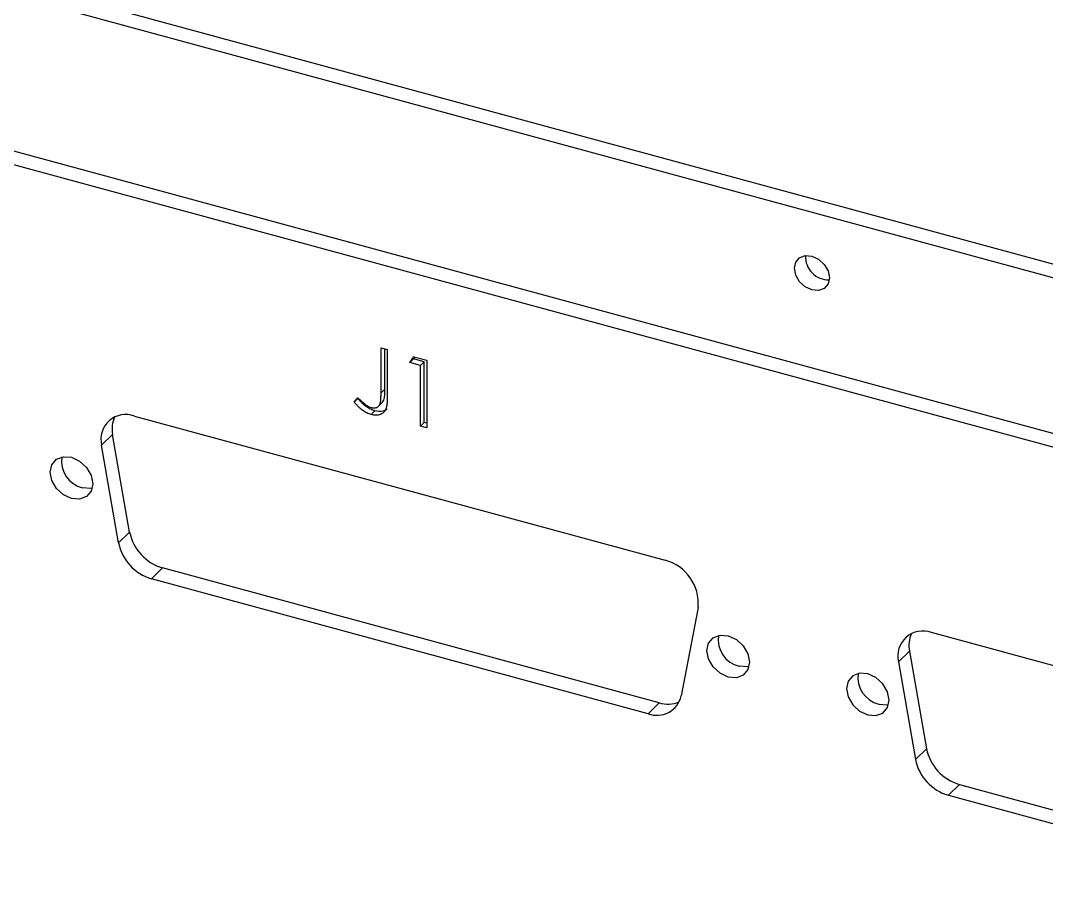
# Model space of a CAD drawing. Header units: millimetres. Extents: x 0 to 836, y 0 to 589.
# Drawn here: x 44.51 to 77.01, y 142.34 to 169.75 of the extents above; entities that cross this region are included whole.
import ezdxf

# ---------------------------------------------------------------- set-up
doc = ezdxf.new("R2010")
doc.units = ezdxf.units.MM

msp = doc.modelspace()

# ---------------------------------------------------------------- linework, layer by layer
at = {"color": 7, "linetype": 'Continuous', "lineweight": 25}
for p, q in [((32.56836, 174.17106), (220.06501, 123.21349)), ((32.21834, 173.82943), (219.71498, 122.87186)), ((32.21834, 168.90071), (219.71498, 117.94315)), ((31.86832, 168.55908), (219.36496, 117.60151)), ((55.93504, 159.37819), (56.13347, 159.32426)), ((55.93504, 157.95258), (55.93504, 159.37819)), ((56.05171, 158.06646), (56.05171, 159.34648)), ((56.13347, 159.32426), (56.13347, 157.87719)), ((56.84213, 158.91187), (56.97191, 159.09639)), ((56.95881, 159.02575), (56.84213, 158.91187)), ((56.95881, 159.02575), (57.00262, 159.08804)), ((57.29897, 158.9333), (56.95881, 159.02575)), ((56.97191, 159.09639), (57.38072, 158.98528)), ((57.29897, 158.9333), (57.1823, 158.81943)), ((57.29897, 157.01017), (57.29897, 158.9333)), ((57.38072, 158.98528), (57.38072, 156.84237)), ((57.1823, 158.81943), (56.84213, 158.91187)), ((57.1823, 156.89629), (57.1823, 158.81943)), ((56.05171, 158.06646), (55.93504, 157.95258)), ((55.08464, 157.65871), (55.20157, 157.79177)), ((55.20131, 157.77258), (55.08464, 157.65871)), ((55.83936, 157.51473), (55.9852, 157.65708)), ((55.73458, 157.38039), (55.61791, 157.26651)), ((48.12835, 157.21404), (64.93229, 152.64709)), ((57.29897, 157.01017), (57.1823, 156.89629)), ((57.38072, 156.98795), (57.29897, 157.01017)), ((57.38072, 156.84237), (57.1823, 156.89629)), ((47.43324, 156.63224), (47.08322, 156.29061)), ((47.97052, 153.53756), (47.43324, 156.63224)), ((47.6205, 153.19593), (47.08322, 156.29061)), ((47.97052, 153.53756), (47.6205, 153.19593)), ((49.01565, 152.4038), (48.66563, 152.06216)), ((64.74503, 148.12889), (49.01565, 152.4038)), ((64.39501, 147.78726), (48.66563, 152.06216)), ((65.97742, 151.15557), (65.44014, 148.35293)), ((84.0711, 147.44557), (73.36964, 150.354)), ((72.67453, 149.77219), (72.32451, 149.43056)), ((72.67453, 149.77219), (73.21182, 146.67752)), ((72.32451, 149.43056), (72.8618, 146.33589)), ((64.74503, 148.12889), (64.39501, 147.78726)), ((73.21182, 146.67752), (72.8618, 146.33589)), ((74.25695, 145.54375), (73.90693, 145.20212)), ((74.25695, 145.54375), (83.88384, 142.92737)), ((73.90693, 145.20212), (83.53382, 142.58574))]:
    msp.add_line(p, q, dxfattribs=at)
at = {"color": 7, "linetype": 'Continuous', "lineweight": 25, "flags": 128}
for points in [[(69.58501, 162.28107), (69.79654, 162.1828), (69.97587, 162.01793), (70.09569, 161.81156), (70.13777, 161.59511), (70.09569, 161.40153), (69.97587, 161.2603), (69.79654, 161.1929), (69.58501, 161.20961), (69.37348, 161.30788), (69.19415, 161.47275), (69.07432, 161.67912), (69.03225, 161.89557), (69.07432, 162.08915), (69.19415, 162.23039), (69.37348, 162.29778), (69.58501, 162.28107)], [(46.12956, 154.60075), (45.87149, 154.72064), (45.65271, 154.92178), (45.50653, 155.17355), (45.45519, 155.43762), (45.50653, 155.67379), (45.65271, 155.8461), (45.87149, 155.92832), (46.12956, 155.90793), (46.38763, 155.78804), (46.60641, 155.5869), (46.7526, 155.33513), (46.80393, 155.07106), (46.7526, 154.8349), (46.60641, 154.66259), (46.38763, 154.58037), (46.12956, 154.60075)], [(46.78715, 154.93073), (46.73765, 154.922), (46.47958, 154.94238)], [(66.93108, 150.25453), (67.18915, 150.13464), (67.40793, 149.9335), (67.55411, 149.68173), (67.60545, 149.41766), (67.55411, 149.18149), (67.40793, 149.00918), (67.18915, 148.92696), (66.93108, 148.94735), (66.67301, 149.06724), (66.45423, 149.26838), (66.30804, 149.52015), (66.25671, 149.78422), (66.30804, 150.02038), (66.45423, 150.19269), (66.67301, 150.27491), (66.93108, 150.25453)], [(67.58867, 149.27732), (67.53917, 149.26859), (67.2811, 149.28898)], [(71.35317, 147.74552), (71.61124, 147.72513), (71.83002, 147.80735), (71.9762, 147.97966), (72.02754, 148.21583), (71.9762, 148.4799), (71.83002, 148.73167), (71.61124, 148.93281), (71.35317, 149.0527), (71.0951, 149.07308), (70.87632, 148.99086), (70.73013, 148.81855), (70.6788, 148.58239), (70.73013, 148.31832), (70.87632, 148.06655), (71.0951, 147.86541), (71.35317, 147.74552)], [(71.70319, 148.08715), (71.96126, 148.06676), (72.01076, 148.07549)]]:
    msp.add_lwpolyline(points, dxfattribs=at)
at = {"color": 7, "linetype": 'Continuous', "lineweight": 25}
for centre, radius, start, end in [((70.09996, 162.24795), 0.71569, 175.889983, 272.720084), ((47.85002, 156.4759), 0.78887, 69.340183, 193.585117), ((48.31955, 156.81041), 0.90404, 155.632941, 191.366744), ((46.68087, 155.78769), 0.86894, 171.269347, 256.606181), ((49.43174, 153.83594), 1.49137, 191.541341, 253.799855), ((49.08171, 153.49431), 1.49137, 191.541341, 253.799855), ((64.57188, 151.28262), 1.41127, 354.834909, 75.203829), ((67.48238, 150.13429), 0.86894, 171.269347, 256.606181), ((73.09131, 149.61586), 0.78887, 69.340183, 193.585117), ((73.56085, 149.95037), 0.90404, 155.632941, 191.366744), ((71.91655, 148.94058), 0.8797, 171.91206, 255.963468), ((64.67535, 148.51762), 0.78232, 249.001488, 347.84735), ((65.01854, 149.02438), 0.93632, 253.015937, 292.532365), ((74.67303, 146.9759), 1.49137, 191.541341, 253.799855), ((74.32301, 146.63427), 1.49137, 191.541341, 253.799855)]:
    msp.add_arc(centre, radius, start, end, dxfattribs=at)
for points, knots in [([(55.62898, 157.48329), (55.64426, 157.47976), (55.67446, 157.4728), (55.71834, 157.4718), (55.76032, 157.47707), (55.7989, 157.49101), (55.83446, 157.51038), (55.8638, 157.53753), (55.88826, 157.5698), (55.90298, 157.60264), (55.91235, 157.63369), (55.91831, 157.66295), (55.92351, 157.69764), (55.92805, 157.73777), (55.9307, 157.78376), (55.93368, 157.83487), (55.93476, 157.89184), (55.93494, 157.93172), (55.93504, 157.95258)], [0, 0, 0, 0, 0.06232637, 0.12319625, 0.18403622, 0.24696409, 0.3106994, 0.37326764, 0.43658758, 0.50212479, 0.53900472, 0.58325538, 0.63444652, 0.69267605, 0.75857049, 0.83165867, 0.9119171, 1, 1, 1, 1]), ([(55.96905, 157.64473), (55.97288, 157.64736), (55.99843, 157.66493), (56.05704, 157.79733), (56.05408, 157.94684), (56.05171, 158.06646)], [0, 0, 0, 0, 0.0339951, 0.22717117, 1, 1, 1, 1]), ([(55.61791, 157.26651), (55.59646, 157.27301), (55.55329, 157.28607), (55.48905, 157.31438), (55.42499, 157.34851), (55.36078, 157.39046), (55.29514, 157.44161), (55.22718, 157.50366), (55.15603, 157.57677), (55.10917, 157.63055), (55.08464, 157.65871)], [0, 0, 0, 0, 0.1060709, 0.21342168, 0.32168549, 0.43385794, 0.55408128, 0.68758704, 0.83646585, 1, 1, 1, 1]), ([(55.73458, 157.38039), (55.71313, 157.38688), (55.66997, 157.39994), (55.60573, 157.42825), (55.54167, 157.46239), (55.47745, 157.50433), (55.41181, 157.55548), (55.34385, 157.61754), (55.27271, 157.69065), (55.22584, 157.74443), (55.20131, 157.77258)], [0, 0, 0, 0, 0.1060709, 0.21342168, 0.32168549, 0.43385794, 0.55408128, 0.68758704, 0.83646585, 1, 1, 1, 1]), ([(55.20157, 157.79177), (55.22854, 157.76641), (55.27948, 157.71852), (55.35434, 157.65438), (55.42067, 157.59881), (55.46406, 157.56788), (55.48415, 157.55356)], [0, 0, 0, 0, 0.29918429, 0.56489895, 0.79854787, 1, 1, 1, 1]), ([(56.13347, 157.87719), (56.13327, 157.85049), (56.13289, 157.79921), (56.13079, 157.72577), (56.12692, 157.65925), (56.12127, 157.59948), (56.11374, 157.5467), (56.10513, 157.50026), (56.09469, 157.46076), (56.07899, 157.4175), (56.05323, 157.37237), (56.01446, 157.3266), (55.9663, 157.29045), (55.91052, 157.26284), (55.84663, 157.24613), (55.77594, 157.24087), (55.69889, 157.24689), (55.64544, 157.25984), (55.61791, 157.26651)], [0, 0, 0, 0, 0.07736068, 0.14854195, 0.21400774, 0.2729945, 0.3264092, 0.3738804, 0.41601994, 0.45212552, 0.51800171, 0.58236693, 0.64704378, 0.71333042, 0.78091197, 0.85039496, 0.92292297, 1, 1, 1, 1]), ([(55.48415, 157.55356), (55.49633, 157.54562), (55.52022, 157.53005), (55.55675, 157.50999), (55.59307, 157.49458), (55.61715, 157.48701), (55.62898, 157.48329)], [0, 0, 0, 0, 0.26295163, 0.51570669, 0.76210923, 1, 1, 1, 1]), ([(56.12899, 157.44913), (56.11955, 157.43806), (56.08524, 157.39788), (55.95787, 157.34526), (55.82377, 157.36636), (55.73458, 157.38039)], [0, 0, 0, 0, 0.11287279, 0.41000734, 1, 1, 1, 1])]:
    msp.add_open_spline(points, degree=3, knots=knots, dxfattribs=at)

doc.saveas('drawing.dxf')
